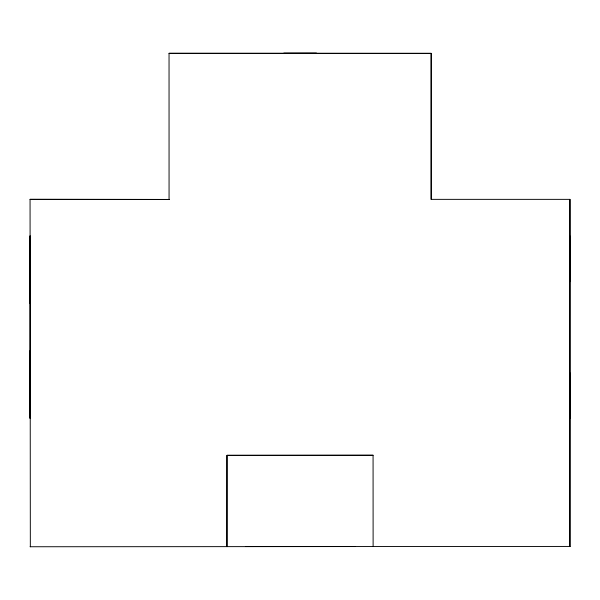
<?xml version="1.0" encoding="UTF-8"?>
<svg xmlns="http://www.w3.org/2000/svg" width="600" height="600" viewBox="0 0 600 600"><rect width="100%" height="100%" fill="white"/><g stroke="black" fill="none" stroke-linecap="round" stroke-linejoin="round"><path stroke-width="0.9" d="M30.008 350.715L30.008 418.342L30.082 235.815L30.03 303.472M569.963 391.83L569.963 418.567L569.947 372.945M569.94 262.778L569.94 236.032L569.955 281.655M569.963 199.365L569.94 546.518L569.963 199.365L431.175 199.358L431.19 53.332L169.042 53.318L169.065 199.47M30.06 199.343L169.042 199.447L30.06 199.343L30.338 546.743M373.072 455.25L226.98 455.332L226.958 546.63L226.98 455.332L373.072 455.257L373.118 546.525M245.385 546.562L354.907 546.51M30.068 546.75L570 546.435M169.042 53.318L431.175 53.392L431.183 199.388M283.688 53.287L316.545 53.25L283.688 53.287"/></g></svg>
